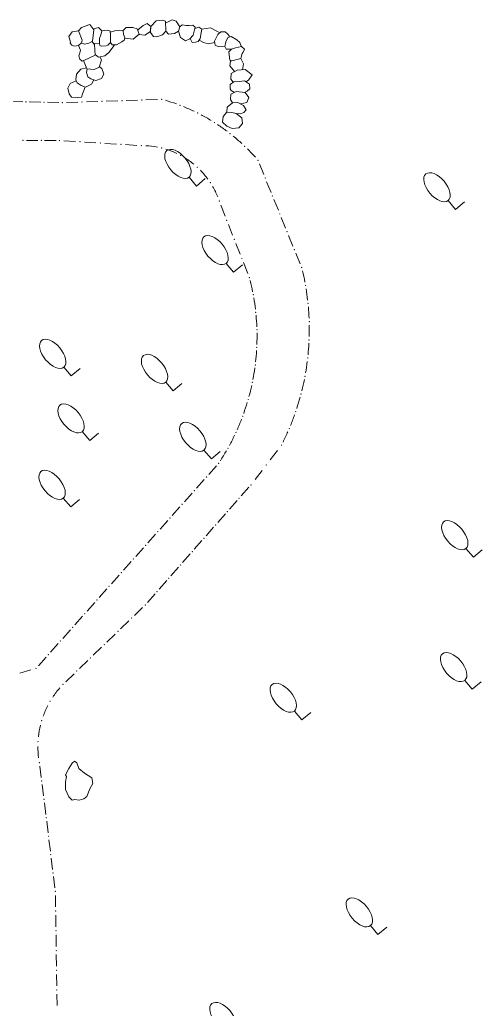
# Model space of a CAD drawing. Header units: metres. Extents: x -10443 to -4073, y -33280 to -26846.
# Drawn here: x -7210.23 to -7190.22, y -29056.49 to -29013.66 of the extents above; entities that cross this region are included whole.
import ezdxf

# ---------------------------------------------------------------- set-up
doc = ezdxf.new("R2010")
doc.units = ezdxf.units.M
doc.header["$MEASUREMENT"] = 0
doc.linetypes.add('CONTINUOUS_1', pattern=[0])
doc.linetypes.add('CONTINUOUS_2', pattern=[0])
for name, color, linetype, lineweight in [('園路', 241, 'CONTINUOUS_2', 18), ('木', 254, 'CONTINUOUS_2', 18), ('石', 241, 'CONTINUOUS_2', 18)]:
    doc.layers.add(name, color=color, linetype=linetype, lineweight=lineweight)

msp = doc.modelspace()

# ---------------------------------------------------------------- hatches: boundary and pattern name
at = {"layer": '園路', "linetype": 'CONTINUOUS_1', "lineweight": 18}
for points in [[(-7209.954, -29017.208, 1), (-7209.969, -29017.208, 1)], [(-7209.17, -29017.225, 1), (-7209.185, -29017.225, 1)], [(-7208.386, -29017.242, 1), (-7208.401, -29017.242, 1)], [(-7207.525, -29017.213, 1), (-7207.54, -29017.213, 1)], [(-7206.665, -29017.184, 1), (-7206.68, -29017.184, 1)], [(-7205.804, -29017.155, 1), (-7205.819, -29017.155, 1)], [(-7204.944, -29017.126, 1), (-7204.959, -29017.126, 1)], [(-7204.083, -29017.097, 1), (-7204.098, -29017.097, 1)], [(-7203.291, -29017.356, 1), (-7203.306, -29017.356, 1)], [(-7202.529, -29017.692, 1), (-7202.544, -29017.692, 1)], [(-7201.804, -29018.103, 1), (-7201.819, -29018.103, 1)], [(-7210.083, -29018.874, 1), (-7210.098, -29018.874, 1)], [(-7209.294, -29018.877, 1), (-7209.309, -29018.877, 1)], [(-7208.505, -29018.881, 1), (-7208.52, -29018.881, 1)], [(-7207.619, -29018.937, 1), (-7207.634, -29018.937, 1)], [(-7206.733, -29018.993, 1), (-7206.748, -29018.993, 1)], [(-7201.124, -29018.584, 1), (-7201.139, -29018.584, 1)], [(-7205.846, -29019.048, 1), (-7205.861, -29019.048, 1)], [(-7204.96, -29019.104, 1), (-7204.975, -29019.104, 1)], [(-7204.085, -29019.208, 1), (-7204.1, -29019.208, 1)], [(-7200.495, -29019.13, 1), (-7200.51, -29019.13, 1)], [(-7203.263, -29019.525, 1), (-7203.278, -29019.525, 1)], [(-7199.923, -29019.736, 1), (-7199.938, -29019.736, 1)], [(-7202.545, -29020.037, 1), (-7202.56, -29020.037, 1)], [(-7201.978, -29020.711, 1), (-7201.993, -29020.711, 1)], [(-7199.607, -29020.51, 1), (-7199.622, -29020.51, 1)], [(-7201.595, -29021.505, 1), (-7201.61, -29021.505, 1)], [(-7199.29, -29021.284, 1), (-7199.305, -29021.284, 1)], [(-7201.269, -29022.333, 1), (-7201.284, -29022.333, 1)], [(-7198.974, -29022.058, 1), (-7198.989, -29022.058, 1)], [(-7198.658, -29022.832, 1), (-7198.673, -29022.832, 1)], [(-7200.943, -29023.161, 1), (-7200.958, -29023.161, 1)], [(-7198.341, -29023.606, 1), (-7198.356, -29023.606, 1)], [(-7200.617, -29023.989, 1), (-7200.632, -29023.989, 1)], [(-7198.025, -29024.38, 1), (-7198.04, -29024.38, 1)], [(-7200.291, -29024.817, 1), (-7200.306, -29024.817, 1)], [(-7197.861, -29025.154, 1), (-7197.876, -29025.154, 1)], [(-7200.123, -29025.561, 1), (-7200.138, -29025.561, 1)], [(-7197.753, -29025.937, 1), (-7197.768, -29025.937, 1)], [(-7200.013, -29026.316, 1), (-7200.028, -29026.316, 1)], [(-7199.962, -29027.077, 1), (-7199.977, -29027.077, 1)], [(-7197.702, -29026.726, 1), (-7197.717, -29026.726, 1)], [(-7197.706, -29027.517, 1), (-7197.721, -29027.517, 1)], [(-7199.97, -29027.84, 1), (-7199.985, -29027.84, 1)], [(-7197.768, -29028.305, 1), (-7197.783, -29028.305, 1)], [(-7200.036, -29028.6, 1), (-7200.051, -29028.6, 1)], [(-7197.885, -29029.087, 1), (-7197.9, -29029.087, 1)], [(-7200.16, -29029.353, 1), (-7200.175, -29029.353, 1)], [(-7200.342, -29030.094, 1), (-7200.357, -29030.094, 1)], [(-7198.058, -29029.858, 1), (-7198.073, -29029.858, 1)], [(-7200.58, -29030.818, 1), (-7200.595, -29030.818, 1)], [(-7198.286, -29030.615, 1), (-7198.301, -29030.615, 1)], [(-7198.567, -29031.354, 1), (-7198.582, -29031.354, 1)], [(-7200.874, -29031.522, 1), (-7200.889, -29031.522, 1)], [(-7201.221, -29032.202, 1), (-7201.236, -29032.202, 1)], [(-7198.901, -29032.071, 1), (-7198.916, -29032.071, 1)], [(-7201.619, -29032.853, 1), (-7201.634, -29032.853, 1)], [(-7199.563, -29032.934, 1), (-7199.578, -29032.934, 1)], [(-7202.145, -29033.445, 1), (-7202.16, -29033.445, 1)], [(-7200.225, -29033.796, 1), (-7200.24, -29033.796, 1)], [(-7202.672, -29034.037, 1), (-7202.687, -29034.037, 1)], [(-7200.733, -29034.373, 1), (-7200.748, -29034.373, 1)], [(-7203.198, -29034.629, 1), (-7203.213, -29034.629, 1)], [(-7203.725, -29035.222, 1), (-7203.74, -29035.222, 1)], [(-7201.24, -29034.949, 1), (-7201.255, -29034.949, 1)], [(-7201.747, -29035.526, 1), (-7201.762, -29035.526, 1)], [(-7204.251, -29035.814, 1), (-7204.266, -29035.814, 1)], [(-7202.255, -29036.103, 1), (-7202.27, -29036.103, 1)], [(-7204.778, -29036.406, 1), (-7204.793, -29036.406, 1)], [(-7202.762, -29036.68, 1), (-7202.777, -29036.68, 1)], [(-7205.304, -29036.998, 1), (-7205.319, -29036.998, 1)], [(-7203.269, -29037.256, 1), (-7203.284, -29037.256, 1)], [(-7205.831, -29037.591, 1), (-7205.846, -29037.591, 1)], [(-7203.776, -29037.833, 1), (-7203.791, -29037.833, 1)], [(-7206.357, -29038.183, 1), (-7206.372, -29038.183, 1)], [(-7204.284, -29038.41, 1), (-7204.299, -29038.41, 1)], [(-7206.884, -29038.775, 1), (-7206.899, -29038.775, 1)], [(-7204.791, -29038.987, 1), (-7204.806, -29038.987, 1)], [(-7207.41, -29039.367, 1), (-7207.425, -29039.367, 1)], [(-7205.385, -29039.56, 1), (-7205.4, -29039.56, 1)], [(-7207.937, -29039.96, 1), (-7207.952, -29039.96, 1)], [(-7205.978, -29040.134, 1), (-7205.993, -29040.134, 1)], [(-7208.463, -29040.552, 1), (-7208.478, -29040.552, 1)], [(-7206.572, -29040.708, 1), (-7206.587, -29040.708, 1)], [(-7208.99, -29041.144, 1), (-7209.005, -29041.144, 1)], [(-7207.166, -29041.281, 1), (-7207.181, -29041.281, 1)], [(-7209.516, -29041.736, 1), (-7209.531, -29041.736, 1)], [(-7207.759, -29041.855, 1), (-7207.774, -29041.855, 1)], [(-7208.353, -29042.428, 1), (-7208.368, -29042.428, 1)], [(-7208.91, -29043.157, 1), (-7208.925, -29043.157, 1)], [(-7209.278, -29043.998, 1), (-7209.293, -29043.998, 1)], [(-7209.436, -29044.902, 1), (-7209.451, -29044.902, 1)], [(-7209.374, -29045.817, 1), (-7209.389, -29045.817, 1)], [(-7209.275, -29046.613, 1), (-7209.29, -29046.613, 1)], [(-7209.177, -29047.409, 1), (-7209.192, -29047.409, 1)], [(-7209.078, -29048.205, 1), (-7209.093, -29048.205, 1)], [(-7208.98, -29049.001, 1), (-7208.995, -29049.001, 1)], [(-7208.881, -29049.797, 1), (-7208.896, -29049.797, 1)], [(-7208.782, -29050.592, 1), (-7208.797, -29050.592, 1)], [(-7208.684, -29051.388, 1), (-7208.699, -29051.388, 1)], [(-7208.672, -29052.242, 1), (-7208.687, -29052.242, 1)], [(-7208.659, -29053.096, 1), (-7208.674, -29053.096, 1)], [(-7208.647, -29053.95, 1), (-7208.662, -29053.95, 1)], [(-7208.635, -29054.805, 1), (-7208.65, -29054.805, 1)], [(-7208.623, -29055.659, 1), (-7208.638, -29055.659, 1)]]:
    msp.add_hatch(color=256, dxfattribs=at).paths.add_polyline_path(points, flags=0)

# ---------------------------------------------------------------- linework, layer by layer
for p, q in [((-7210.104, -29017.205), (-7210.604, -29017.194)), ((-7209.32, -29017.222), (-7209.82, -29017.211)), ((-7208.535, -29017.239), (-7209.035, -29017.228)), ((-7207.713, -29017.219), (-7208.213, -29017.236)), ((-7206.853, -29017.19), (-7207.352, -29017.207)), ((-7205.992, -29017.161), (-7206.492, -29017.178)), ((-7205.132, -29017.132), (-7205.631, -29017.149)), ((-7204.271, -29017.103), (-7204.771, -29017.12)), ((-7209.446, -29018.877), (-7209.946, -29018.875)), ((-7208.657, -29018.88), (-7209.157, -29018.878)), ((-7207.82, -29018.925), (-7208.319, -29018.893)), ((-7206.934, -29018.98), (-7207.433, -29018.949)), ((-7206.047, -29019.036), (-7206.546, -29019.005)), ((-7205.161, -29019.092), (-7205.66, -29019.061)), ((-7199.678, -29020.354), (-7199.867, -29019.891)), ((-7199.361, -29021.128), (-7199.55, -29020.666)), ((-7199.045, -29021.902), (-7199.234, -29021.44)), ((-7201.348, -29022.151), (-7201.531, -29021.686)), ((-7198.729, -29022.676), (-7198.918, -29022.214)), ((-7201.022, -29022.979), (-7201.205, -29022.514)), ((-7198.412, -29023.45), (-7198.602, -29022.988)), ((-7200.696, -29023.807), (-7200.879, -29023.342)), ((-7198.096, -29024.224), (-7198.285, -29023.762)), ((-7200.37, -29024.635), (-7200.553, -29024.17)), ((-7199.392, -29032.701), (-7199.087, -29032.304)), ((-7202.055, -29033.336), (-7201.723, -29032.962)), ((-7202.582, -29033.928), (-7202.25, -29033.554)), ((-7200.054, -29033.563), (-7199.75, -29033.167)), ((-7200.652, -29034.272), (-7200.322, -29033.897)), ((-7203.108, -29034.52), (-7202.776, -29034.146)), ((-7203.635, -29035.112), (-7203.303, -29034.739)), ((-7201.159, -29034.849), (-7200.829, -29034.473)), ((-7201.666, -29035.426), (-7201.336, -29035.05)), ((-7204.161, -29035.705), (-7203.829, -29035.331)), ((-7202.174, -29036.002), (-7201.843, -29035.627)), ((-7204.688, -29036.297), (-7204.356, -29035.923)), ((-7205.215, -29036.889), (-7204.882, -29036.515)), ((-7202.681, -29036.579), (-7202.351, -29036.204)), ((-7203.188, -29037.156), (-7202.858, -29036.78)), ((-7205.741, -29037.481), (-7205.409, -29037.108)), ((-7203.695, -29037.732), (-7203.365, -29037.357)), ((-7206.268, -29038.074), (-7205.935, -29037.7)), ((-7204.203, -29038.309), (-7203.872, -29037.934)), ((-7206.794, -29038.666), (-7206.462, -29038.292)), ((-7204.71, -29038.886), (-7204.38, -29038.51)), ((-7207.321, -29039.258), (-7206.988, -29038.884)), ((-7205.275, -29039.447), (-7204.916, -29039.1)), ((-7207.847, -29039.85), (-7207.515, -29039.477)), ((-7205.869, -29040.021), (-7205.509, -29039.673)), ((-7208.374, -29040.442), (-7208.041, -29040.069)), ((-7206.462, -29040.594), (-7206.103, -29040.247)), ((-7208.9, -29041.035), (-7208.568, -29040.661)), ((-7207.056, -29041.168), (-7206.697, -29040.821)), ((-7209.427, -29041.627), (-7209.094, -29041.253)), ((-7207.65, -29041.742), (-7207.29, -29041.394)), ((-7210.226, -29041.948), (-7209.748, -29041.804)), ((-7208.243, -29042.315), (-7207.884, -29041.968)), ((-7209.301, -29046.463), (-7209.363, -29045.967)), ((-7209.203, -29047.259), (-7209.264, -29046.763)), ((-7209.104, -29048.055), (-7209.166, -29047.559)), ((-7209.006, -29048.851), (-7209.067, -29048.355)), ((-7208.907, -29049.647), (-7208.969, -29049.151)), ((-7208.809, -29050.443), (-7208.87, -29049.946)), ((-7208.71, -29051.239), (-7208.771, -29050.742)), ((-7208.682, -29052.065), (-7208.689, -29051.565)), ((-7208.669, -29052.919), (-7208.677, -29052.419)), ((-7208.657, -29053.773), (-7208.664, -29053.273)), ((-7208.645, -29054.627), (-7208.652, -29054.128)), ((-7208.633, -29055.482), (-7208.64, -29054.982)), ((-7208.621, -29056.336), (-7208.628, -29055.836))]:
    msp.add_line(p, q, dxfattribs=at)
for centre in [(-7209.962, -29017.208), (-7209.177, -29017.225), (-7208.393, -29017.242), (-7207.533, -29017.213), (-7206.672, -29017.184), (-7205.812, -29017.155), (-7204.951, -29017.126), (-7204.091, -29017.097), (-7203.299, -29017.356), (-7202.537, -29017.692), (-7201.812, -29018.103), (-7210.09, -29018.874), (-7209.302, -29018.877), (-7208.513, -29018.881), (-7207.627, -29018.937), (-7206.74, -29018.993), (-7201.131, -29018.584), (-7205.854, -29019.048), (-7204.967, -29019.104), (-7204.092, -29019.208), (-7200.502, -29019.13), (-7203.27, -29019.525), (-7199.93, -29019.736), (-7202.553, -29020.037), (-7201.985, -29020.711), (-7199.614, -29020.51), (-7201.603, -29021.505), (-7199.298, -29021.284), (-7201.277, -29022.333), (-7198.981, -29022.058), (-7198.665, -29022.832), (-7200.95, -29023.161), (-7198.349, -29023.606), (-7200.624, -29023.989), (-7198.032, -29024.38), (-7200.298, -29024.817), (-7197.869, -29025.154), (-7200.131, -29025.561), (-7197.761, -29025.937), (-7200.021, -29026.316), (-7199.97, -29027.077), (-7197.709, -29026.726), (-7197.714, -29027.517), (-7199.977, -29027.84), (-7197.775, -29028.305), (-7200.043, -29028.6), (-7197.893, -29029.087), (-7200.168, -29029.353), (-7200.349, -29030.094), (-7198.066, -29029.858), (-7200.588, -29030.818), (-7198.294, -29030.615), (-7198.575, -29031.354), (-7200.881, -29031.522), (-7201.228, -29032.202), (-7198.908, -29032.071), (-7201.626, -29032.853), (-7199.571, -29032.934), (-7202.153, -29033.445), (-7200.233, -29033.796), (-7202.679, -29034.037), (-7200.74, -29034.373), (-7203.206, -29034.629), (-7203.732, -29035.222), (-7201.248, -29034.949), (-7201.755, -29035.526), (-7204.259, -29035.814), (-7202.262, -29036.103), (-7204.785, -29036.406), (-7202.769, -29036.68), (-7205.312, -29036.998), (-7203.277, -29037.256), (-7205.838, -29037.591), (-7203.784, -29037.833), (-7206.365, -29038.183), (-7204.291, -29038.41), (-7206.891, -29038.775), (-7204.799, -29038.987), (-7207.418, -29039.367), (-7205.392, -29039.56), (-7207.944, -29039.96), (-7205.986, -29040.134), (-7208.471, -29040.552), (-7206.579, -29040.708), (-7208.997, -29041.144), (-7207.173, -29041.281), (-7209.524, -29041.736), (-7207.767, -29041.855), (-7208.36, -29042.428), (-7208.918, -29043.157), (-7209.286, -29043.998), (-7209.443, -29044.902), (-7209.382, -29045.817), (-7209.283, -29046.613), (-7209.184, -29047.409), (-7209.086, -29048.205), (-7208.987, -29049.001), (-7208.889, -29049.797), (-7208.79, -29050.592), (-7208.691, -29051.388), (-7208.679, -29052.242), (-7208.667, -29053.096), (-7208.655, -29053.95), (-7208.642, -29054.805), (-7208.63, -29055.659)]:
    msp.add_circle(centre, 0.0075, dxfattribs=at)
for centre, radius, start, end in [((-7206.291, -29025.163), 8.361, 70.1753, 73.6017), ((-7206.291, -29025.163), 8.361, 64.4635, 67.8899), ((-7206.291, -29025.163), 8.361, 58.7517, 62.1781), ((-7206.291, -29025.163), 8.361, 53.0399, 56.4663), ((-7206.291, -29025.163), 8.361, 47.3281, 50.7545), ((-7204.94, -29022.624), 3.519, 79.1911, 87.3309), ((-7204.94, -29022.624), 3.519, 64.8075, 72.9473), ((-7206.291, -29025.163), 8.361, 41.6163, 45.0427), ((-7204.94, -29022.624), 3.519, 50.424, 58.5638), ((-7204.94, -29022.624), 3.519, 36.0404, 44.1802), ((-7204.94, -29022.624), 3.519, 21.6568, 29.7966), ((-7208.759, -29027.054), 11.055, 10.6524, 13.2437), ((-7209.872, -29027.363), 9.906, 11.2386, 14.1306), ((-7208.759, -29027.054), 11.055, 6.5537, 9.145), ((-7209.872, -29027.363), 9.906, 6.8252, 9.7172), ((-7208.759, -29027.054), 11.055, 2.4549, 5.0463), ((-7209.872, -29027.363), 9.906, 2.4117, 5.3037), ((-7208.759, -29027.054), 11.055, 358.3562, 0.9476), ((-7209.872, -29027.363), 9.906, 357.9982, 0.8902), ((-7209.872, -29027.363), 9.906, 353.5848, 356.4768), ((-7208.759, -29027.054), 11.055, 354.2575, 356.8488), ((-7209.872, -29027.363), 9.906, 349.1713, 352.0633), ((-7208.759, -29027.054), 11.055, 350.1588, 352.7501), ((-7208.759, -29027.054), 11.055, 346.0601, 348.6514), ((-7209.872, -29027.363), 9.906, 344.7578, 347.6498), ((-7208.759, -29027.054), 11.055, 341.9613, 344.5527), ((-7209.872, -29027.363), 9.906, 340.3444, 343.2364), ((-7209.872, -29027.363), 9.906, 335.9309, 338.8229), ((-7208.759, -29027.054), 11.055, 337.8626, 340.4539), ((-7209.872, -29027.363), 9.906, 331.5174, 334.4094), ((-7208.759, -29027.054), 11.055, 333.7639, 336.3552), ((-7209.872, -29027.363), 9.906, 327.104, 329.996), ((-7205.617, -29045.103), 3.831, 138.8617, 146.3388), ((-7205.617, -29045.103), 3.831, 152.616, 160.0931), ((-7205.617, -29045.103), 3.831, 166.3703, 173.8474), ((-7205.617, -29045.103), 3.831, 180.1246, 187.6017)]:
    msp.add_arc(centre, radius, start, end, dxfattribs=at)
at = {"layer": '木', "linetype": 'CONTINUOUS_1', "lineweight": 18}
for p, q in [((-7202.588, -29020.852), (-7202.909, -29020.469)), ((-7202.205, -29020.531), (-7202.588, -29020.852)), ((-7191.378, -29021.864), (-7191.699, -29021.481)), ((-7190.995, -29021.543), (-7191.378, -29021.864)), ((-7200.978, -29024.584), (-7201.3, -29024.201)), ((-7200.595, -29024.262), (-7200.978, -29024.584)), ((-7208.003, -29029.074), (-7208.325, -29028.691)), ((-7207.62, -29028.753), (-7208.003, -29029.074)), ((-7203.597, -29029.726), (-7203.919, -29029.343)), ((-7203.214, -29029.405), (-7203.597, -29029.726)), ((-7207.207, -29031.87), (-7207.529, -29031.487)), ((-7206.824, -29031.549), (-7207.207, -29031.87)), ((-7201.94, -29032.668), (-7202.262, -29032.285)), ((-7201.557, -29032.346), (-7201.94, -29032.668)), ((-7208.029, -29034.748), (-7208.35, -29034.365)), ((-7207.646, -29034.427), (-7208.029, -29034.748)), ((-7190.608, -29036.926), (-7190.929, -29036.543)), ((-7190.225, -29036.605), (-7190.608, -29036.926)), ((-7190.656, -29042.636), (-7190.977, -29042.253)), ((-7190.273, -29042.315), (-7190.656, -29042.636)), ((-7198.027, -29043.965), (-7198.349, -29043.582)), ((-7197.644, -29043.643), (-7198.027, -29043.965)), ((-7194.738, -29053.255), (-7195.059, -29052.871)), ((-7194.355, -29052.933), (-7194.738, -29053.255))]:
    msp.add_line(p, q, dxfattribs=at)
for centre in [(-7203.391, -29019.895), (-7192.181, -29020.906), (-7201.782, -29023.626), (-7208.807, -29028.117), (-7204.401, -29028.769), (-7208.011, -29030.913), (-7202.744, -29031.71), (-7208.832, -29033.79), (-7191.411, -29035.969), (-7191.46, -29041.679), (-7198.831, -29043.007), (-7195.541, -29052.297), (-7201.439, -29056.824)]:
    msp.add_ellipse(centre, major_axis=(-0.482, 0.575), ratio=0.533333, dxfattribs=at)
at = {"layer": '石', "linetype": 'CONTINUOUS_2', "lineweight": 18, "flags": 128}
for points in [[(-7205.076, -29014.29), (-7204.825, -29014.324), (-7204.583, -29014.158), (-7204.564, -29013.941), (-7204.718, -29013.82), (-7204.895, -29013.9), (-7205.072, -29014.049), (-7205.131, -29014.112)], [(-7203.922, -29013.709), (-7203.916, -29014.142), (-7204.06, -29014.302), (-7204.306, -29014.398), (-7204.452, -29014.385), (-7204.586, -29014.192), (-7204.564, -29013.947), (-7204.327, -29013.7), (-7204.069, -29013.666), (-7203.922, -29013.709)], [(-7203.916, -29014.142), (-7203.803, -29014.277), (-7203.532, -29014.249), (-7203.368, -29014.151), (-7203.304, -29013.962), (-7203.46, -29013.719), (-7203.64, -29013.656), (-7203.92, -29013.801)], [(-7207.687, -29014.139), (-7207.535, -29014.533), (-7207.559, -29014.652), (-7207.695, -29014.763), (-7207.858, -29014.797), (-7207.985, -29014.755), (-7208.046, -29014.662), (-7208.034, -29014.62), (-7208.108, -29014.377), (-7207.963, -29014.178), (-7207.687, -29014.139)], [(-7207.559, -29014.652), (-7207.449, -29014.712), (-7207.248, -29014.664), (-7207.087, -29014.578), (-7207.024, -29014.094), (-7207.194, -29013.862), (-7207.563, -29013.995), (-7207.687, -29014.139)], [(-7207.04, -29014.67), (-7206.788, -29014.676), (-7206.782, -29014.473), (-7206.706, -29014.271), (-7206.681, -29014.129), (-7206.82, -29013.989), (-7206.921, -29014.02), (-7207.05, -29014.058)], [(-7206.788, -29014.676), (-7206.77, -29014.766), (-7206.716, -29014.799), (-7206.498, -29014.783), (-7206.423, -29014.76), (-7206.306, -29014.636), (-7206.304, -29014.302), (-7206.314, -29014.147), (-7206.419, -29014.105), (-7206.681, -29014.129)], [(-7206.306, -29014.636), (-7206.236, -29014.738), (-7206.042, -29014.738), (-7205.816, -29014.611), (-7205.716, -29014.532), (-7205.691, -29014.443), (-7205.74, -29014.272), (-7205.761, -29014.137), (-7205.978, -29014.118), (-7206.12, -29014.131), (-7206.311, -29014.195)], [(-7205.688, -29014.454), (-7205.319, -29014.494), (-7205.067, -29014.283), (-7205.156, -29014.044), (-7205.333, -29013.991), (-7205.63, -29013.991), (-7205.776, -29014.136)], [(-7203.365, -29014.144), (-7203.285, -29014.423), (-7203.063, -29014.563), (-7202.871, -29014.475), (-7202.723, -29014.322), (-7202.64, -29013.97), (-7202.746, -29013.886), (-7202.897, -29013.9), (-7203.035, -29013.899), (-7203.21, -29013.869), (-7203.309, -29013.954)], [(-7202.654, -29014.031), (-7202.478, -29013.97), (-7202.353, -29014.056), (-7202.382, -29014.211), (-7202.432, -29014.468), (-7202.514, -29014.601), (-7202.628, -29014.622), (-7202.778, -29014.645), (-7202.857, -29014.469)], [(-7201.793, -29014.638), (-7202.075, -29014.698), (-7202.289, -29014.634), (-7202.472, -29014.533), (-7202.432, -29014.468), (-7202.353, -29014.056), (-7201.977, -29013.998), (-7201.681, -29014.158), (-7201.569, -29014.218)], [(-7201.355, -29014.801), (-7201.625, -29014.831), (-7201.778, -29014.75), (-7201.801, -29014.579), (-7201.667, -29014.3), (-7201.526, -29014.182), (-7201.344, -29014.184), (-7201.239, -29014.263), (-7201.167, -29014.354), (-7201.146, -29014.403)], [(-7207.695, -29014.763), (-7207.606, -29014.975), (-7207.65, -29015.15), (-7207.683, -29015.216), (-7207.632, -29015.357), (-7207.536, -29015.446), (-7207.25, -29015.323), (-7206.963, -29015.185), (-7206.994, -29014.723), (-7207.109, -29014.59)], [(-7201.079, -29014.934), (-7201.298, -29014.926), (-7201.357, -29014.813), (-7201.319, -29014.605), (-7201.223, -29014.428), (-7201.091, -29014.384), (-7200.847, -29014.519), (-7200.715, -29014.642), (-7200.65, -29014.792), (-7200.649, -29014.811)], [(-7206.965, -29015.161), (-7206.829, -29015.274), (-7206.553, -29015.216), (-7206.377, -29015.071), (-7206.15, -29014.768), (-7206.154, -29014.738)], [(-7201.054, -29015.434), (-7201.139, -29015.409), (-7201.182, -29015.046), (-7201.078, -29014.934), (-7200.895, -29014.869), (-7200.633, -29014.807), (-7200.504, -29014.922), (-7200.565, -29015.052), (-7200.614, -29015.12), (-7200.652, -29015.273), (-7200.67, -29015.327), (-7200.674, -29015.339)], [(-7207.475, -29015.42), (-7207.333, -29015.775), (-7207.015, -29015.813), (-7206.8, -29015.701), (-7206.697, -29015.385), (-7206.771, -29015.262)], [(-7200.939, -29015.889), (-7201.139, -29015.655), (-7201.116, -29015.45), (-7200.665, -29015.337), (-7200.554, -29015.556), (-7200.589, -29015.821)], [(-7207.346, -29015.742), (-7207.596, -29015.789), (-7207.771, -29016.011), (-7207.808, -29016.259), (-7207.754, -29016.379), (-7207.581, -29016.495), (-7207.381, -29016.579), (-7207.129, -29016.439), (-7207.024, -29016.259)], [(-7207.309, -29015.777), (-7207.343, -29015.939), (-7207.284, -29016.127), (-7207.154, -29016.218), (-7206.939, -29016.286), (-7206.702, -29016.192), (-7206.601, -29016.006), (-7206.682, -29015.764), (-7206.792, -29015.678)], [(-7201.002, -29016.363), (-7201.095, -29016.233), (-7201.09, -29015.985), (-7200.831, -29015.838), (-7200.483, -29015.814), (-7200.184, -29016.036), (-7200.342, -29016.264), (-7200.451, -29016.339)], [(-7207.789, -29016.302), (-7208.054, -29016.416), (-7208.157, -29016.622), (-7208.097, -29016.858), (-7208, -29016.999), (-7207.738, -29017.016), (-7207.564, -29017.001), (-7207.519, -29016.865), (-7207.408, -29016.568)], [(-7200.939, -29016.801), (-7201.079, -29016.713), (-7201.128, -29016.648), (-7201.123, -29016.452), (-7200.972, -29016.341), (-7200.742, -29016.324), (-7200.51, -29016.304), (-7200.288, -29016.436), (-7200.274, -29016.642), (-7200.394, -29016.752), (-7200.502, -29016.803)], [(-7201.032, -29017.254), (-7201.11, -29017.106), (-7201.103, -29016.876), (-7200.866, -29016.767), (-7200.482, -29016.805), (-7200.328, -29017.021), (-7200.41, -29017.238), (-7200.531, -29017.271), (-7200.697, -29017.29)], [(-7201.269, -29017.649), (-7201.254, -29017.44), (-7201.032, -29017.254), (-7200.794, -29017.238), (-7200.555, -29017.367), (-7200.434, -29017.558), (-7200.538, -29017.67), (-7200.687, -29017.732), (-7200.868, -29017.716)], [(-7201.269, -29017.649), (-7201.433, -29017.845), (-7201.46, -29018.085), (-7201.279, -29018.262), (-7201.037, -29018.356), (-7200.761, -29018.337), (-7200.597, -29018.146), (-7200.627, -29017.896), (-7200.868, -29017.716), (-7201.058, -29017.674), (-7201.269, -29017.649)], [(-7207.971, -29047.444), (-7208.106, -29047.292), (-7208.254, -29046.972), (-7208.253, -29046.645), (-7208.205, -29046.411), (-7208.252, -29046.351), (-7208.116, -29046.071), (-7207.97, -29045.836), (-7207.859, -29045.746), (-7207.76, -29045.821), (-7207.67, -29046.068), (-7207.432, -29046.267), (-7207.109, -29046.47), (-7207.077, -29046.719), (-7207.198, -29046.955), (-7207.332, -29047.275), (-7207.464, -29047.379), (-7207.668, -29047.434), (-7207.853, -29047.416), (-7207.971, -29047.444)]]:
    msp.add_lwpolyline(points, dxfattribs=at)

doc.saveas('drawing.dxf')
